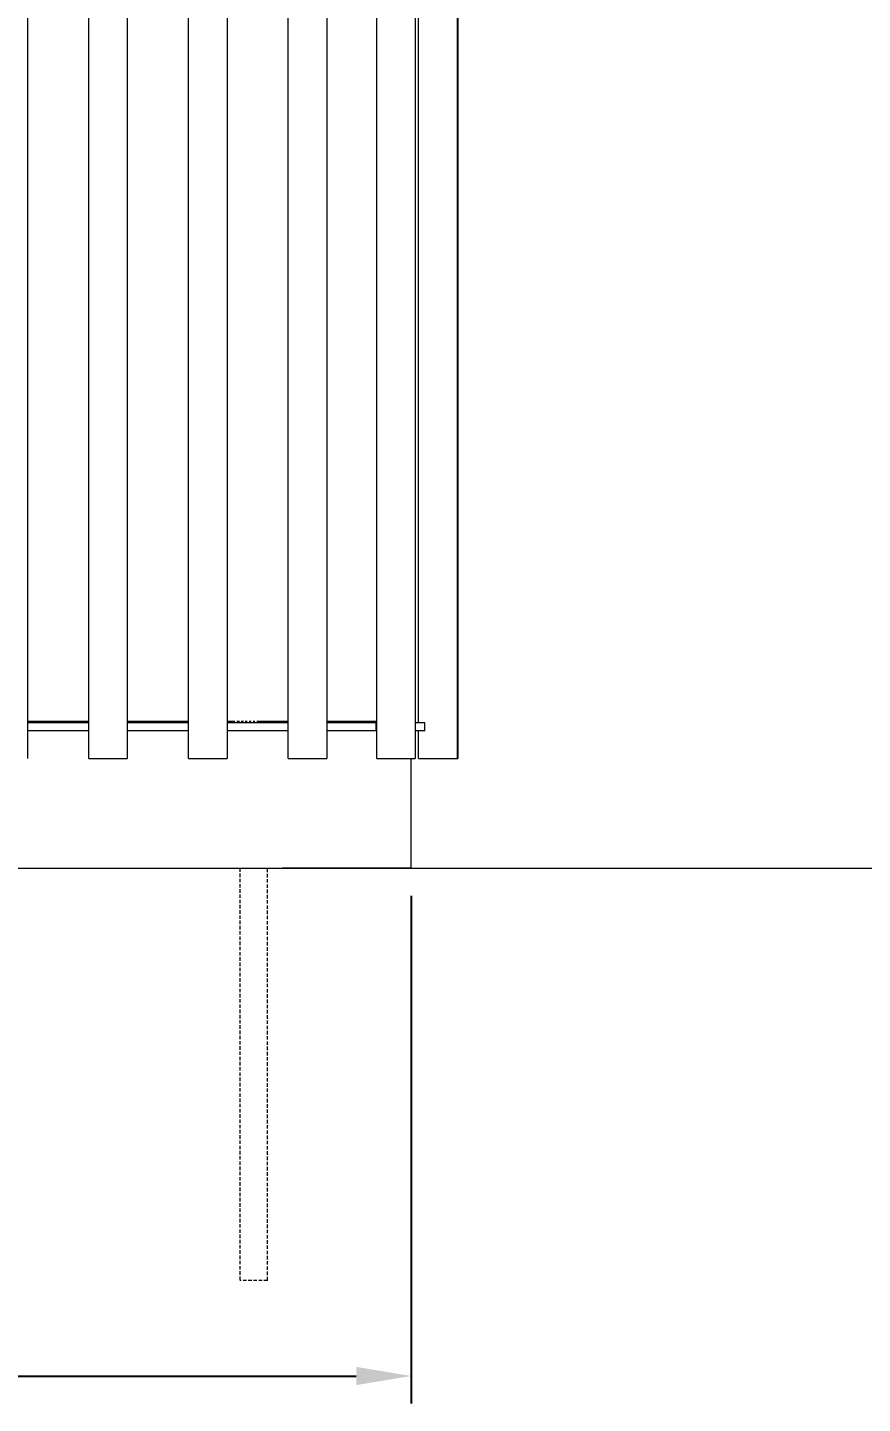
# Model space of a CAD drawing. Header units: millimetres. Extents: x 8434 to 10928, y 788 to 2545.
# Drawn here: x 9343 to 9647, y 1402 to 1903 of the extents above; entities that cross this region are included whole.
import ezdxf

# ---------------------------------------------------------------- set-up
doc = ezdxf.new("R2010")
doc.units = ezdxf.units.MM
doc.linetypes.add('HIDDEN', pattern=[1.905, 1.27, -0.635])
for name, color, linetype, lineweight in [('ZANO_R', 7, 'Continuous', 0), ('ZANO_R_przerywana', 7, 'HIDDEN', 0), ('ZANO_W', 1, 'Continuous', 0)]:
    doc.layers.add(name, color=color, linetype=linetype, lineweight=lineweight)
doc.styles.get("Standard").update_dxf_attribs({"font": 'ARIALUNI.TTF'})
doc.dimstyles.new('pl i ang', dxfattribs={"dimtxt": 50, "dimasz": 50, "dimexe": 1.25, "dimexo": 0.625, "dimgap": 10, "dimtad": 1, "dimtoh": 1, "dimtxsty": 'Standard', "dimcen": 2.5, "dimclrd": 1, "dimclre": 1, "dimclrt": 1, "dimadec": 0, "dimazin": 0, "dimtfac": 1, "dimtmove": 0, "dimatfit": 3, "dimfxl": 1, "dimarcsym": 1})

# ---------------------------------------------------------------- blocks, each defined once
blk = doc.blocks.new('*D424')
at = {"layer": 'ZANO_W', "color": 1, "lineweight": -2}
for p, q in [((9116.81, 1586.85), (9116.81, 1402.03)), ((9482.81, 1586.85), (9482.81, 1402.03)), ((9136.81, 1412.03), (9462.81, 1412.03))]:
    blk.add_line(p, q, dxfattribs=at)
at = {"layer": 'ZANO_W', "color": 1}
for points in [[(9136.81, 1415.36), (9136.81, 1408.7), (9116.81, 1412.03)], [(9462.81, 1408.7), (9462.81, 1415.36), (9482.81, 1412.03)]]:
    blk.add_solid(points, dxfattribs=at)
at = {"layer": 'ZANO_W', "color": 1, "insert": (9299.81, 1432.25), "char_height": 20, "attachment_point": 5}
blk.add_mtext('366', dxfattribs=at)

msp = doc.modelspace()

# ---------------------------------------------------------------- linework, layer by layer
at = {"layer": 'ZANO_R'}
for p, q in [((9343.13, 2293.85), (9343.13, 1636.85)), ((9365.46, 1636.85), (9365.46, 2293.85)), ((9379.46, 2293.85), (9379.46, 1636.85)), ((9401.78, 1636.85), (9401.78, 2293.85)), ((9415.78, 2293.85), (9415.78, 1636.85)), ((9438.1, 1636.85), (9438.1, 2293.85)), ((9452.1, 2293.85), (9452.1, 1636.85)), ((9470.28, 1636.85), (9470.28, 2293.85)), ((9484.28, 2293.85), (9484.28, 1636.85)), ((9485.54, 1649.85), (9485.54, 2293.85)), ((9499.54, 2293.85), (9499.54, 1636.85)), ((9499.81, 2293.85), (9499.81, 1636.85)), ((9343.13, 1650.45), (9365.46, 1650.45)), ((9365.46, 1649.85), (9343.13, 1649.85)), ((9379.46, 1650.45), (9401.78, 1650.45)), ((9401.78, 1649.85), (9379.46, 1649.85)), ((9415.78, 1650.45), (9418.64, 1650.45)), ((9435.81, 1649.85), (9415.78, 1649.85)), ((9419.39, 1650.45), (9420.3, 1650.45)), ((9420.89, 1650.45), (9421.77, 1650.45)), ((9422.36, 1650.45), (9423.09, 1650.45)), ((9423.82, 1650.45), (9424.54, 1650.45)), ((9425.25, 1650.45), (9425.96, 1650.45)), ((9426.66, 1650.45), (9438.1, 1650.45)), ((9438.1, 1649.85), (9435.81, 1649.85)), ((9452.1, 1650.45), (9470.28, 1650.45)), ((9470.04, 1649.85), (9452.1, 1649.85)), ((9469.76, 1649.85), (9469.74, 1649.85)), ((9469.78, 1649.86), (9469.76, 1649.85)), ((9469.8, 1649.86), (9469.78, 1649.86)), ((9469.82, 1649.86), (9469.8, 1649.86)), ((9469.84, 1649.87), (9469.82, 1649.86)), ((9469.86, 1649.87), (9469.84, 1649.87)), ((9469.88, 1649.88), (9469.86, 1649.87)), ((9469.9, 1649.89), (9469.88, 1649.88)), ((9469.92, 1649.89), (9469.9, 1649.89)), ((9469.94, 1649.9), (9469.92, 1649.89)), ((9469.96, 1649.91), (9469.94, 1649.9)), ((9469.98, 1649.92), (9469.96, 1649.91)), ((9470, 1649.93), (9469.98, 1649.92)), ((9470.01, 1649.94), (9470, 1649.93)), ((9470.03, 1649.95), (9470.01, 1649.94)), ((9470.05, 1649.96), (9470.03, 1649.95)), ((9470.04, 1646.85), (9470.04, 1649.85)), ((9470.04, 1649.85), (9470.28, 1649.85)), ((9470.07, 1649.97), (9470.05, 1649.96)), ((9470.08, 1649.99), (9470.07, 1649.97)), ((9470.1, 1650), (9470.08, 1649.99)), ((9470.11, 1650.01), (9470.1, 1650)), ((9470.13, 1650.03), (9470.11, 1650.01)), ((9470.14, 1650.04), (9470.13, 1650.03)), ((9470.16, 1650.06), (9470.14, 1650.04)), ((9470.17, 1650.07), (9470.16, 1650.06)), ((9470.18, 1650.09), (9470.17, 1650.07)), ((9470.2, 1650.11), (9470.18, 1650.09)), ((9470.21, 1650.13), (9470.2, 1650.11)), ((9470.22, 1650.14), (9470.21, 1650.13)), ((9470.23, 1650.16), (9470.22, 1650.14)), ((9470.24, 1650.18), (9470.23, 1650.16)), ((9470.25, 1650.2), (9470.24, 1650.18)), ((9470.26, 1650.22), (9470.25, 1650.2)), ((9470.27, 1650.26), (9470.26, 1650.24)), ((9470.26, 1650.24), (9470.26, 1650.22)), ((9470.28, 1650.28), (9470.27, 1650.26)), ((9470.28, 1650.3), (9470.28, 1650.28)), ((9487.76, 1649.85), (9484.28, 1649.85)), ((9487.76, 1646.85), (9487.76, 1649.85)), ((9365.46, 1646.85), (9343.13, 1646.85)), ((9401.78, 1646.85), (9379.46, 1646.85)), ((9435.81, 1646.85), (9415.78, 1646.85)), ((9438.1, 1646.85), (9435.81, 1646.85)), ((9470.04, 1646.85), (9452.1, 1646.85)), ((9470.28, 1646.85), (9470.04, 1646.85)), ((9487.76, 1646.85), (9484.28, 1646.85)), ((9485.54, 1636.85), (9485.54, 1646.85)), ((9365.46, 1636.85), (9377.99, 1636.85)), ((9377.99, 1636.85), (9379.46, 1636.85)), ((9401.78, 1636.85), (9414.32, 1636.85)), ((9414.32, 1636.85), (9415.78, 1636.85)), ((9438.1, 1636.85), (9450.63, 1636.85)), ((9450.63, 1636.85), (9452.1, 1636.85)), ((9470.28, 1636.85), (9482.82, 1636.85)), ((9482.81, 1596.85), (9482.81, 1636.85)), ((9482.82, 1636.85), (9484.28, 1636.85)), ((9485.54, 1636.85), (9498.07, 1636.85)), ((9498.07, 1636.85), (9499.54, 1636.85)), ((9499.54, 1636.85), (9499.81, 1636.85)), ((9299.81, 1596.85), (9435.81, 1596.85)), ((9482.81, 1596.85), (9435.81, 1596.85))]:
    msp.add_line(p, q, dxfattribs=at)
msp.add_lwpolyline([(8433.69, 1596.85), (9724.27, 1596.85)], dxfattribs=at)
at = {"layer": 'ZANO_R_przerywana'}
for p, q in [((9420.49, 1596.85), (9420.49, 1446.85)), ((9430.49, 1446.85), (9430.49, 1596.85)), ((9430.49, 1446.85), (9420.49, 1446.85))]:
    msp.add_line(p, q, dxfattribs=at)
msp.add_lwpolyline([(9420.49, 1596.85), (9430.49, 1596.85)], dxfattribs=at)

# ---------------------------------------------------------------- dimensions: what is measured, and where the dimension line sits
at = {"layer": 'ZANO_W'}
dim = msp.add_linear_dim(base=(9482.81, 1412.03), p1=(9116.81, 1596.85), p2=(9482.81, 1596.85), dimstyle='pl i ang', override={"dimtxt": 20, "dimasz": 20, "dimexe": 10, "dimexo": 10, "dimtoh": 0, "dimdec": 0, "dimtdec": 0, "dimtmove": 1}, dxfattribs=at)
dim.commit()
dim.dimension.update_dxf_attribs({"geometry": '*D424', "text_midpoint": (9299.81, 1432.25)})

doc.saveas('drawing.dxf')
